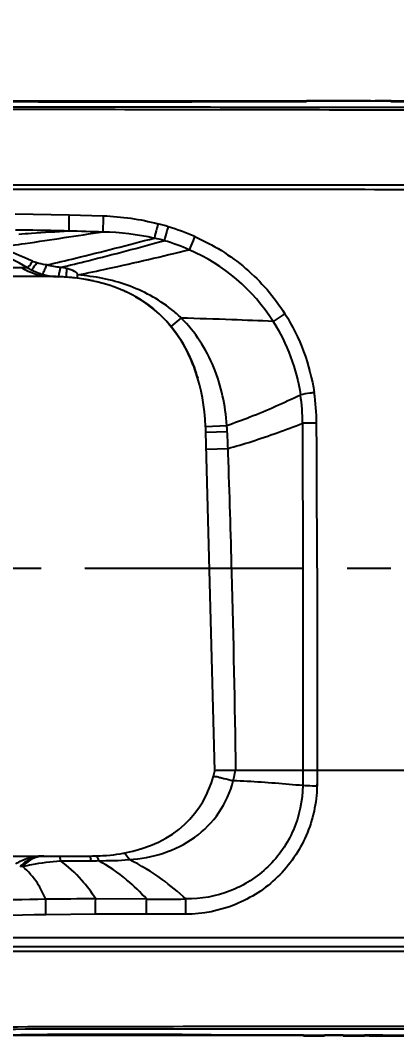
# Model space of a CAD drawing. Header units: millimetres. Extents: x 5828 to 6704, y 123 to 421.
# Drawn here: x 6412.36 to 6415.59, y 194.27 to 202.97 of the extents above; entities that cross this region are included whole.
import ezdxf
from ezdxf import colors
from ezdxf.entities.mleader import LeaderData, LeaderLine
from ezdxf.math import Vec2, Vec3

# ---------------------------------------------------------------- set-up
doc = ezdxf.new("R2010")
doc.units = ezdxf.units.MM
doc.linetypes.add('CENTER', pattern=[0.6, 0.375, -0.075, 0.075, -0.075])
for name, color, linetype in [('中心线', 7, 'Continuous'), ('外形图', 7, 'Continuous'), ('多重引线', 7, 'Continuous'), ('尺寸标注', 7, 'Continuous')]:
    doc.layers.add(name, color=color, linetype=linetype)
doc.styles.add('微软雅黑', font='msyh.ttc', dxfattribs={"height": 1.5})
doc.dimstyles.new('尺寸标注_1_15比例', dxfattribs={"dimtxt": 1.5, "dimasz": 1.25, "dimexe": 0.5, "dimexo": 0.4, "dimgap": 0.5, "dimtad": 1, "dimdec": 1, "dimlfac": 15, "dimdsep": 46, "dimtxsty": '微软雅黑', "dimcen": 0.09, "dimadec": 0, "dimazin": 0, "dimtp": 0.01, "dimtm": 0.01, "dimtfac": 1, "dimtdec": 1, "dimtofl": 0, "dimtmove": 0, "dimatfit": 3, "dimfxl": 1, "dimtolj": 1, "dimarcsym": 0})

# ---------------------------------------------------------------- blocks, each defined once
blk = doc.blocks.new('*D947')
at = {"layer": 'Defpoints', "color": 0}
for p in [(6399.9777, 202.2806), (6416.5734, 202.2806), (6416.5224, 194.271)]:
    blk.add_point(p, dxfattribs=at)
at = {"layer": '尺寸标注', "color": 0, "lineweight": -2}
for p, q in [((6416.1734, 202.2806), (6399.4777, 202.2806)), ((6399.9777, 195.521), (6399.9777, 201.0306)), ((6416.1224, 194.271), (6399.4777, 194.271))]:
    blk.add_line(p, q, dxfattribs=at)
at = {"layer": '尺寸标注', "color": 0}
for points in [[(6400.1861, 201.0306), (6399.7694, 201.0306), (6399.9777, 202.2806)], [(6399.7694, 195.521), (6400.1861, 195.521), (6399.9777, 194.271)]]:
    blk.add_solid(points, dxfattribs=at)
at = {"layer": '尺寸标注', "color": 0, "insert": (6398.6987, 198.2758), "char_height": 1.5, "attachment_point": 5, "rotation": 90, "style": '微软雅黑'}
blk.add_mtext('\\A1;\\A1;120', dxfattribs=at)

msp = doc.modelspace()

# ---------------------------------------------------------------- linework, layer by layer
at = {"layer": '中心线', "linetype": 'CENTER', "ltscale": 5}
msp.add_line((6403.9129, 198.2765), (6441.8348, 198.2765), dxfattribs=at)
at = {"layer": '外形图'}
for p, q in [((6409.5804, 202.2765), (6412.3921, 202.2765)), ((6412.9079, 202.2739), (6413.4412, 202.2738)), ((6413.9688, 202.2765), (6414.8143, 202.2765)), ((6414.7845, 202.2806), (6414.7845, 202.2819)), ((6414.7845, 202.2819), (6415.1273, 202.2819)), ((6415.1314, 202.2806), (6414.7845, 202.2806)), ((6414.8143, 202.2829), (6414.8143, 202.2831)), ((6414.8143, 202.2831), (6415.3623, 202.2831)), ((6414.8143, 202.2831), (6415.5379, 202.2831)), ((6415.3623, 202.2829), (6414.8143, 202.2829)), ((6415.3623, 202.2831), (6415.5379, 202.2831)), ((6415.5379, 202.2831), (6415.5383, 202.2831)), ((6415.5379, 202.2764), (6416.2714, 202.2765)), ((6415.5383, 202.2831), (6415.5383, 202.2831)), ((6412.316, 201.314), (6412.7768, 201.3058)), ((6412.7768, 201.3058), (6413.0701, 201.2966)), ((6412.3178, 201.1765), (6412.4651, 201.1757)), ((6412.6092, 200.7765), (6412.033, 200.7765)), ((6413.4488, 200.5384), (6413.4744, 200.5194)), ((6413.4807, 200.5145), (6413.455, 200.5339)), ((6413.5783, 200.4287), (6413.6045, 200.4018)), ((6413.6045, 200.4018), (6413.6306, 200.3729)), ((6413.6521, 200.3476), (6413.7399, 200.4197)), ((6413.8716, 199.935), (6413.8669, 199.9495)), ((6413.8745, 199.9261), (6413.8707, 199.9378)), ((6413.8767, 199.9189), (6413.8738, 199.9283)), ((6413.8761, 199.9207), (6413.8793, 199.9101)), ((6413.8784, 199.9133), (6413.8811, 199.9041)), ((6413.8813, 199.9035), (6413.8806, 199.9058)), ((6413.9482, 199.4917), (6414.1302, 199.5007)), ((6413.9501, 199.4431), (6414.134, 199.448)), ((6414.0261, 196.5393), (6413.9501, 199.4431)), ((6413.9539, 199.2982), (6414.1403, 199.303)), ((6414.1419, 199.2602), (6414.1403, 199.303)), ((6414.7813, 196.5431), (6414.2081, 196.5432)), ((6414.9041, 196.5431), (6414.9041, 196.4086)), ((6423.2619, 196.5431), (6414.9045, 196.5431)), ((6412.1101, 195.8098), (6412.9547, 195.8098)), ((6412.7026, 195.7696), (6412.9646, 195.7695)), ((6413.4429, 195.4413), (6413.0057, 195.4418)), ((6413.0041, 195.3116), (6412.5793, 195.307)), ((6413.4415, 195.3107), (6413.0041, 195.3116)), ((6413.7787, 195.3112), (6413.4415, 195.3107)), ((6421.2997, 195.1098), (6406.5933, 195.1098)), ((6409.5804, 194.2765), (6412.3645, 194.2765)), ((6413.4471, 194.2794), (6412.9138, 194.2794)), ((6413.9964, 194.2765), (6414.7869, 194.2765)), ((6414.7869, 194.2698), (6414.7869, 194.2724)), ((6414.7869, 194.2724), (6414.9675, 194.2724)), ((6414.7869, 194.2698), (6414.9675, 194.2698)), ((6414.9675, 194.2765), (6415.1292, 194.2765)), ((6414.9675, 194.2724), (6414.9675, 194.2698)), ((6415.1292, 194.2698), (6415.1292, 194.2724)), ((6415.1292, 194.2724), (6415.228, 194.2724)), ((6415.1292, 194.2698), (6415.3111, 194.2698)), ((6415.3065, 194.272), (6415.4321, 194.2708)), ((6415.3111, 194.2765), (6415.469, 194.2765)), ((6415.3111, 194.2702), (6415.3111, 194.2698)), ((6415.469, 194.2698), (6415.6835, 194.2698))]:
    msp.add_line(p, q, dxfattribs=at)
for points in [[(6413.3482, 200.6029), (6413.373, 200.5884), (6413.3981, 200.5728), (6413.4234, 200.5562), (6413.4488, 200.5384)], [(6413.455, 200.5339), (6413.4295, 200.552), (6413.4042, 200.5689), (6413.3791, 200.5847), (6413.3542, 200.5995)], [(6413.4744, 200.5194), (6413.5002, 200.499), (6413.5261, 200.4772)], [(6413.5324, 200.4717), (6413.5065, 200.4938), (6413.4807, 200.5145)], [(6413.5261, 200.4772), (6413.5522, 200.4538), (6413.5783, 200.4287)], [(6413.6426, 200.3587), (6413.6369, 200.3657), (6413.6172, 200.3878)], [(6413.6306, 200.3729), (6413.6565, 200.3422), (6413.6821, 200.3094)], [(6413.6882, 200.3012), (6413.6627, 200.3344), (6413.6567, 200.3417)], [(6413.6821, 200.3094), (6413.7072, 200.2746), (6413.7315, 200.2379)], [(6413.7372, 200.2289), (6413.7131, 200.2659), (6413.6882, 200.3012)], [(6413.7315, 200.2379), (6413.7549, 200.1997), (6413.7769, 200.1604), (6413.7969, 200.1215), (6413.8141, 200.0852), (6413.8282, 200.0528), (6413.8398, 200.0246), (6413.849, 200.0006), (6413.8563, 199.9805), (6413.8622, 199.9637), (6413.8669, 199.9495)], [(6413.8423, 200.0181), (6413.8314, 200.0454), (6413.8178, 200.0769), (6413.8014, 200.1124), (6413.782, 200.1509), (6413.7603, 200.1903), (6413.7372, 200.2289)], [(6414.9051, 196.5431), (6414.9045, 196.4984), (6414.9038, 196.4536), (6414.903, 196.4086)]]:
    msp.add_lwpolyline(points, dxfattribs=at)
for centre, radius, start, end in [((6412.9133, 254.5165), 52.2427, 269.85601, 269.9941), ((6413.4468, 254.2346), 51.9608, 269.99386, 270.15163), ((6412.9414, 198.9822), 2.3247, 72.82853, 75.0811), ((6412.992, 199.1413), 2.1576, 66.42178, 72.86467), ((6413.0452, 199.2132), 1.9491, 73.69004, 76.23253), ((6413.0887, 199.3582), 1.7977, 66.42819, 73.72323), ((6410.6127, 197.6474), 3.6798, 60.55215, 65.4732), ((6410.943, 197.5551), 3.6811, 65.58916, 70.56245), ((6413.1684, 199.5277), 1.6106, 32.42082, 66.61507), ((6412.3734, 197.7784), 3.0738, 89.09767, 90.02595), ((6412.6798, 201.2934), 0.5155, 253.20593, 255.19242), ((6412.7009, 201.3762), 0.6011, 255.2585, 263.08002), ((6412.6096, 198.7194), 2.0571, 87.90146, 90.01252), ((6412.7091, 201.4403), 0.6657, 263.05169, 267.9265), ((6412.6145, 198.8534), 1.9229, 85.89513, 87.89987), ((6409.4523, 201.4987), 3.3156, 348.5574, 348.79546), ((6412.6141, 198.843), 1.9334, 86.86008, 87.27703), ((6412.6151, 198.8621), 1.9143, 86.65046, 86.85974), ((6412.6169, 198.8909), 1.8855, 85.88892, 86.65185), ((6412.62, 198.9348), 1.8414, 85.11073, 85.88894), ((6412.625, 198.9943), 1.7817, 82.87507, 85.90688), ((6412.624, 198.9803), 1.7958, 84.312, 85.00957), ((6412.629, 199.0294), 1.7463, 83.27193, 84.12743), ((6412.6565, 199.2183), 1.5555, 77.73661, 80.93421), ((6412.7587, 199.5593), 1.1987, 64.28126, 66.31754), ((6412.7728, 199.5885), 1.1662, 61.72423, 64.28304), ((6412.7813, 199.6044), 1.1482, 61.3541, 61.7184), ((6412.9582, 199.6222), 1.1167, 45.61343, 51.35784), ((6412.8128, 199.6583), 1.086, 39.39557, 44.77644), ((6413.1331, 199.521), 1.6462, 359.91711, 8.43036), ((6413.0927, 199.5124), 1.8074, 0.2787, 8.59116), ((6411.8293, 199.3878), 2.1214, 1.4961, 2.80865), ((6412.0946, 199.3274), 2.043, 3.38426, 4.86586), ((5907.6791, 197.0854), 507.2269, 0.134545, 0.275142), ((6408.3478, 199.1229), 5.7954, 1.78167, 3.21577), ((6329.5016, 196.1705), 84.6966, 1.399009, 2.090559), ((6413.0961, 196.7409), 0.9516, 345.00134, 347.80256), ((6412.8968, 196.7814), 1.3291, 345.79276, 349.67228), ((6412.5442, 195.602), 0.2078, 90.03193, 99.91484), ((6412.955, 197.6881), 1.8782, 269.99263, 271.5459), ((6412.4544, 195.7094), 0.5138, 6.71992, 7.77142), ((6412.9654, 198.6474), 2.8779, 269.9856, 271.28754), ((6412.9577, 197.5874), 1.7775, 271.82806, 272.77944), ((6412.9581, 197.5791), 1.7692, 272.09078, 272.78443), ((6412.9581, 197.579), 1.7692, 272.09236, 272.785), ((6412.6273, 191.0145), 4.7116, 93.01091, 93.26526), ((6412.9702, 169.8233), 25.6186, 89.92069, 90.87849), ((6413.5649, 273.9442), 78.503, 269.910959, 270.15634), ((6415.4687, 227.2539), 32.9841, 269.72633, 270.00051), ((6415.6838, 226.9765), 32.7066, 269.55909, 269.99941)]:
    msp.add_arc(centre, radius, start, end, dxfattribs=at)
for points, knots in [([(6412.3921, 202.2765), (6412.4016, 202.2765), (6412.5316, 202.2746), (6412.6615, 202.2744), (6412.782, 202.2741)], [0, 0, 0, 0, 0.073423, 1, 1, 1, 1]), ([(6413.5843, 202.274), (6413.6359, 202.2742), (6413.7125, 202.2744), (6414.0454, 202.2765), (6413.9688, 202.2765)], [0, 0, 0, 0, 0.40261, 1, 1, 1, 1]), ([(6415.1273, 202.2819), (6415.1851, 202.2819), (6415.2634, 202.2828), (6415.3418, 202.2818), (6415.3623, 202.2829)], [0, 0, 0, 0, 0.737183, 1, 1, 1, 1]), ([(6415.5383, 202.2831), (6415.5411, 202.2828), (6415.5036, 202.2821), (6415.478, 202.2815), (6415.3509, 202.2808), (6415.2709, 202.2807), (6415.221, 202.2806)], [0, 0, 0, 0, 0.025774, 0.16659, 0.528691, 1, 1, 1, 1]), ([(6420.5136, 202.2289), (6419.6215, 202.2313), (6417.8371, 202.2267), (6415.1606, 202.2252), (6412.4844, 202.2286), (6410.7004, 202.2306), (6409.8087, 202.2322)], [0, 0, 0, 0, 0.250008, 0.500065, 0.75009, 1, 1, 1, 1]), ([(6420.5138, 202.2071), (6419.6241, 202.2106), (6417.8445, 202.2054), (6415.1752, 202.2022), (6412.5063, 202.2085), (6410.7273, 202.2123), (6409.838, 202.2148)], [0, 0, 0, 0, 0.250013, 0.500074, 0.750099, 1, 1, 1, 1]), ([(6420.5138, 201.549), (6420.0595, 201.5678), (6419.1497, 201.5577), (6417.7859, 201.5622), (6416.4219, 201.5604), (6415.058, 201.5607), (6413.6941, 201.5604), (6411.8756, 201.5605), (6410.5117, 201.5602), (6409.6025, 201.5606)], [0, 0, 0, 0, 0.125008, 0.250011, 0.375016, 0.500018, 0.625018, 0.750015, 1, 1, 1, 1]), ([(6420.5118, 201.5049), (6420.0577, 201.5239), (6419.1481, 201.5326), (6417.7845, 201.5157), (6416.4206, 201.5182), (6415.0569, 201.5225), (6413.6932, 201.5217), (6411.875, 201.5216), (6410.5114, 201.5216), (6409.6023, 201.5211)], [0, 0, 0, 0, 0.124989, 0.250027, 0.375032, 0.500024, 0.625022, 0.750018, 1, 1, 1, 1]), ([(6412.7768, 201.3058), (6412.7758, 201.275), (6412.7743, 201.2339), (6412.7743, 201.1883), (6412.7737, 201.1735), (6412.7743, 201.1689)], [0, 0, 0, 0, 0.675935, 0.899315, 1, 1, 1, 1]), ([(6413.0701, 201.2966), (6413.0691, 201.267), (6413.0684, 201.2218), (6413.0664, 201.1765), (6413.0673, 201.1609)], [0, 0, 0, 0, 0.654422, 1, 1, 1, 1]), ([(6413.5399, 201.2285), (6413.5365, 201.2159), (6413.5259, 201.1752), (6413.5152, 201.1346), (6413.5091, 201.1063)], [0, 0, 0, 0, 0.311294, 1, 1, 1, 1]), ([(6412.168, 201.0264), (6412.2459, 201.0371), (6412.5459, 201.0804), (6412.8455, 201.1267), (6413.0673, 201.1609)], [0, 0, 0, 0, 0.259405, 1, 1, 1, 1]), ([(6412.3462, 201.1405), (6412.3824, 201.1429), (6412.5251, 201.1524), (6412.6678, 201.1619), (6412.7743, 201.1689)], [0, 0, 0, 0, 0.253338, 1, 1, 1, 1]), ([(6413.6277, 201.2032), (6413.624, 201.191), (6413.6119, 201.1514), (6413.5998, 201.1117), (6413.5926, 201.0839)], [0, 0, 0, 0, 0.308053, 1, 1, 1, 1]), ([(6412.5871, 200.8763), (6412.6687, 200.8949), (6412.9769, 200.9681), (6413.2837, 201.0468), (6413.5091, 201.1063)], [0, 0, 0, 0, 0.264078, 1, 1, 1, 1]), ([(6412.7046, 200.8544), (6412.7834, 200.8731), (6413.0803, 200.9462), (6413.3758, 201.0246), (6413.5926, 201.0839)], [0, 0, 0, 0, 0.264909, 1, 1, 1, 1]), ([(6413.8551, 201.1189), (6413.8501, 201.1075), (6413.8339, 201.07), (6413.8177, 201.0325), (6413.8076, 201.0059)], [0, 0, 0, 0, 0.305014, 1, 1, 1, 1]), ([(6413.8551, 201.1189), (6414.0123, 201.0501), (6414.3084, 200.8661), (6414.537, 200.6023), (6414.6286, 200.4573)], [0, 0, 0, 0, 0.500073, 1, 1, 1, 1]), ([(6412.8516, 200.7905), (6412.9375, 200.8077), (6413.2571, 200.8754), (6413.5753, 200.9498), (6413.8076, 201.0059)], [0, 0, 0, 0, 0.268228, 1, 1, 1, 1]), ([(6412.4218, 200.8518), (6412.4248, 200.8549), (6412.4401, 200.8725), (6412.4536, 200.8915), (6412.4644, 200.9072)], [0, 0, 0, 0, 0.184666, 1, 1, 1, 1]), ([(6412.4531, 200.8318), (6412.4563, 200.8349), (6412.4735, 200.8543), (6412.4884, 200.8755), (6412.5005, 200.8932)], [0, 0, 0, 0, 0.173721, 1, 1, 1, 1]), ([(6412.5702, 200.8377), (6412.5715, 200.8406), (6412.5773, 200.8534), (6412.5829, 200.8663), (6412.5871, 200.8763)], [0, 0, 0, 0, 0.224565, 1, 1, 1, 1]), ([(6412.6092, 200.7765), (6412.5469, 200.7765), (6412.4617, 200.7972), (6412.3897, 200.84), (6412.372, 200.8522)], [0, 0, 0, 0, 0.743814, 1, 1, 1, 1]), ([(6412.548, 200.795), (6412.5495, 200.7969), (6412.5579, 200.8107), (6412.5646, 200.8253), (6412.5702, 200.8377)], [0, 0, 0, 0, 0.152749, 1, 1, 1, 1]), ([(6412.685, 200.7751), (6412.6866, 200.775), (6412.6881, 200.7833), (6412.6921, 200.7934), (6412.6965, 200.8154), (6412.7, 200.8314), (6412.702, 200.841)], [0, 0, 0, 0, 0.070471, 0.261614, 0.57296, 1, 1, 1, 1]), ([(6412.7521, 200.7715), (6412.7527, 200.7714), (6412.7523, 200.7751), (6412.7537, 200.7788), (6412.7541, 200.7881), (6412.7549, 200.7946), (6412.7553, 200.7985)], [0, 0, 0, 0, 0.063835, 0.252462, 0.565164, 1, 1, 1, 1]), ([(6412.7553, 200.7985), (6412.7556, 200.8017), (6412.757, 200.8174), (6412.7583, 200.8331), (6412.7594, 200.8456)], [0, 0, 0, 0, 0.205643, 1, 1, 1, 1]), ([(6412.8516, 200.7905), (6412.8521, 200.7955), (6412.8429, 200.8082), (6412.8121, 200.8271), (6412.7814, 200.8382), (6412.7594, 200.8456)], [0, 0, 0, 0, 0.135026, 0.37092, 1, 1, 1, 1]), ([(6412.846, 200.7622), (6412.8466, 200.7622), (6412.8468, 200.7659), (6412.8483, 200.7699), (6412.8497, 200.7795), (6412.8509, 200.7863), (6412.8516, 200.7904)], [0, 0, 0, 0, 0.065469, 0.254224, 0.566369, 1, 1, 1, 1]), ([(6413.6555, 200.4945), (6413.543, 200.5846), (6413.282, 200.7226), (6412.9956, 200.7781), (6412.8516, 200.7905)], [0, 0, 0, 0, 0.499473, 1, 1, 1, 1]), ([(6414.6286, 200.4573), (6414.6182, 200.4508), (6414.5843, 200.4292), (6414.5506, 200.4073), (6414.5279, 200.3911)], [0, 0, 0, 0, 0.306386, 1, 1, 1, 1]), ([(6414.5279, 200.3911), (6414.4098, 200.3974), (6414.1469, 200.4072), (6413.884, 200.4163), (6413.7393, 200.4203)], [0, 0, 0, 0, 0.449805, 1, 1, 1, 1]), ([(6414.1302, 199.5007), (6414.1183, 199.6698), (6414.0485, 200.0072), (6413.8595, 200.3014), (6413.7394, 200.4203)], [0, 0, 0, 0, 0.500674, 1, 1, 1, 1]), ([(6414.1302, 199.5007), (6414.1969, 199.5234), (6414.411, 199.602), (6414.6191, 199.6955), (6414.7616, 199.7624)], [0, 0, 0, 0, 0.309407, 1, 1, 1, 1]), ([(6414.8799, 199.7824), (6414.8677, 199.7805), (6414.8282, 199.7743), (6414.7886, 199.7681), (6414.7616, 199.7624)], [0, 0, 0, 0, 0.309338, 1, 1, 1, 1]), ([(6414.1403, 199.303), (6414.2084, 199.3218), (6414.424, 199.386), (6414.6354, 199.4634), (6414.7794, 199.5187)], [0, 0, 0, 0, 0.314034, 1, 1, 1, 1]), ([(6414.9002, 199.5211), (6414.8876, 199.5211), (6414.8473, 199.5207), (6414.807, 199.5203), (6414.7794, 199.5187)], [0, 0, 0, 0, 0.312485, 1, 1, 1, 1]), ([(6414.9049, 198.2765), (6414.905, 198.1333), (6414.9051, 197.5556), (6414.9052, 196.9778), (6414.9054, 196.5431)], [0, 0, 0, 0, 0.247755, 1, 1, 1, 1]), ([(6414.0285, 196.5412), (6414.028, 196.5411), (6414.0271, 196.5408), (6414.0264, 196.5402), (6414.0262, 196.5398)], [0, 0, 0, 0, 0.599548, 1, 1, 1, 1]), ([(6414.2081, 196.5432), (6414.185, 196.5434), (6414.1439, 196.5437), (6414.0902, 196.5444), (6414.0537, 196.5436), (6414.0345, 196.5433), (6414.0285, 196.5412)], [0, 0, 0, 0, 0.384855, 0.686682, 0.893832, 1, 1, 1, 1]), ([(6414.9045, 196.5431), (6414.8915, 196.5431), (6414.8504, 196.5431), (6414.8094, 196.5433), (6414.7813, 196.5431)], [0, 0, 0, 0, 0.316903, 1, 1, 1, 1]), ([(6413.2924, 195.7793), (6413.392, 195.7863), (6413.5905, 195.8219), (6413.8634, 195.9553), (6414.0772, 196.1728), (6414.1601, 196.3589), (6414.1852, 196.4552)], [0, 0, 0, 0, 0.250378, 0.50044, 0.750202, 1, 1, 1, 1]), ([(6414.0153, 196.4946), (6414.0157, 196.4961), (6414.0245, 196.4924), (6414.035, 196.4925), (6414.058, 196.4861), (6414.0746, 196.4826), (6414.0845, 196.4802)], [0, 0, 0, 0, 0.065352, 0.255819, 0.569087, 1, 1, 1, 1]), ([(6414.0845, 196.4802), (6414.0916, 196.4785), (6414.1253, 196.4703), (6414.1588, 196.4619), (6414.1852, 196.4552)], [0, 0, 0, 0, 0.212744, 1, 1, 1, 1]), ([(6414.7807, 196.413), (6414.7425, 196.4168), (6414.5444, 196.435), (6414.3457, 196.4475), (6414.1852, 196.4552)], [0, 0, 0, 0, 0.192765, 1, 1, 1, 1]), ([(6414.903, 196.4086), (6414.9004, 196.2645), (6414.8379, 195.9742), (6414.5856, 195.6098), (6414.214, 195.3682), (6413.9229, 195.312), (6413.7787, 195.3112)], [0, 0, 0, 0, 0.249959, 0.49989, 0.749879, 1, 1, 1, 1]), ([(6414.7807, 196.413), (6414.7796, 196.2845), (6414.7257, 196.0249), (6414.5009, 195.6994), (6414.1679, 195.4862), (6413.9076, 195.44), (6413.7791, 195.4415)], [0, 0, 0, 0, 0.250138, 0.500165, 0.750107, 1, 1, 1, 1]), ([(6414.903, 196.4086), (6414.8901, 196.4088), (6414.8493, 196.4098), (6414.8085, 196.4107), (6414.7807, 196.413)], [0, 0, 0, 0, 0.316095, 1, 1, 1, 1]), ([(6413.2423, 195.8339), (6413.2508, 195.8354), (6413.2743, 195.8157), (6413.2849, 195.7944), (6413.2924, 195.7793)], [0, 0, 0, 0, 0.338979, 1, 1, 1, 1]), ([(6412.3195, 195.7425), (6412.3364, 195.7534), (6412.4054, 195.7916), (6412.4855, 195.8098), (6412.5441, 195.8098)], [0, 0, 0, 0, 0.25554, 1, 1, 1, 1]), ([(6412.5085, 195.8067), (6412.495, 195.8044), (6412.4383, 195.7887), (6412.3892, 195.7515), (6412.3589, 195.7185)], [0, 0, 0, 0, 0.234093, 1, 1, 1, 1]), ([(6412.3798, 195.7197), (6412.4058, 195.7267), (6412.5124, 195.7498), (6412.621, 195.7609), (6412.7026, 195.7696)], [0, 0, 0, 0, 0.247181, 1, 1, 1, 1]), ([(6412.5619, 195.8098), (6412.5353, 195.8098), (6412.4794, 195.7983), (6412.4319, 195.7676), (6412.41, 195.7489)], [0, 0, 0, 0, 0.479422, 1, 1, 1, 1]), ([(6412.6927, 195.8098), (6412.6939, 195.8098), (6412.6963, 195.8056), (6412.6995, 195.793), (6412.7014, 195.7796), (6412.7026, 195.7696)], [0, 0, 0, 0, 0.085418, 0.275894, 1, 1, 1, 1]), ([(6413.0057, 195.4418), (6412.9688, 195.4981), (6412.881, 195.6196), (6412.7693, 195.7214), (6412.7026, 195.7696)], [0, 0, 0, 0, 0.449657, 1, 1, 1, 1]), ([(6412.9547, 195.8098), (6412.9577, 195.8098), (6412.9604, 195.7947), (6412.9624, 195.7866), (6412.9635, 195.7789)], [0, 0, 0, 0, 0.275787, 1, 1, 1, 1]), ([(6413.0056, 195.8105), (6413.0072, 195.8105), (6413.0171, 195.8067), (6413.0208, 195.7957), (6413.0239, 195.7878)], [0, 0, 0, 0, 0.156561, 1, 1, 1, 1]), ([(6413.4429, 195.4413), (6413.3897, 195.4987), (6413.2635, 195.623), (6413.1161, 195.7228), (6413.03, 195.7702)], [0, 0, 0, 0, 0.443604, 1, 1, 1, 1]), ([(6413.7791, 195.4415), (6413.7141, 195.501), (6413.5622, 195.6288), (6413.391, 195.7308), (6413.2924, 195.7793)], [0, 0, 0, 0, 0.444998, 1, 1, 1, 1]), ([(6412.5774, 195.4388), (6412.557, 195.4863), (6412.5058, 195.5903), (6412.4281, 195.6783), (6412.3798, 195.7197)], [0, 0, 0, 0, 0.448344, 1, 1, 1, 1]), ([(6412.5793, 195.307), (6412.5789, 195.3214), (6412.578, 195.3653), (6412.5767, 195.4093), (6412.5774, 195.4388)], [0, 0, 0, 0, 0.326979, 1, 1, 1, 1]), ([(6413.0041, 195.3116), (6413.0042, 195.3256), (6413.0044, 195.369), (6413.0044, 195.4124), (6413.0057, 195.4418)], [0, 0, 0, 0, 0.321046, 1, 1, 1, 1]), ([(6413.4415, 195.3107), (6413.4415, 195.3247), (6413.4417, 195.3682), (6413.4417, 195.4118), (6413.4429, 195.4413)], [0, 0, 0, 0, 0.322343, 1, 1, 1, 1]), ([(6413.7787, 195.3112), (6413.7786, 195.3252), (6413.7785, 195.3686), (6413.7782, 195.412), (6413.7791, 195.4415)], [0, 0, 0, 0, 0.32129, 1, 1, 1, 1]), ([(6420.5118, 195.0481), (6420.0577, 195.0291), (6419.1481, 195.0204), (6417.7845, 195.0373), (6416.4206, 195.0347), (6415.0569, 195.0304), (6413.6932, 195.0313), (6411.875, 195.0313), (6410.5114, 195.0314), (6409.6023, 195.0319)], [0, 0, 0, 0, 0.124989, 0.250027, 0.375032, 0.500024, 0.625022, 0.750018, 1, 1, 1, 1]), ([(6420.5138, 195.0039), (6420.0595, 194.9851), (6419.1497, 194.9953), (6417.7859, 194.9907), (6416.4219, 194.9926), (6415.058, 194.9923), (6413.6941, 194.9926), (6411.8756, 194.9925), (6410.5117, 194.9927), (6409.6025, 194.9923)], [0, 0, 0, 0, 0.125008, 0.250011, 0.375016, 0.500018, 0.625018, 0.750015, 1, 1, 1, 1]), ([(6420.5138, 194.3459), (6419.6241, 194.3423), (6417.8445, 194.3476), (6415.1752, 194.3508), (6412.5063, 194.3445), (6410.7273, 194.3407), (6409.838, 194.3381)], [0, 0, 0, 0, 0.250013, 0.500074, 0.750099, 1, 1, 1, 1]), ([(6420.5136, 194.3241), (6419.6215, 194.3216), (6417.8371, 194.3263), (6415.1606, 194.3278), (6412.4844, 194.3244), (6410.7004, 194.3223), (6409.8087, 194.3207)], [0, 0, 0, 0, 0.250008, 0.500065, 0.75009, 1, 1, 1, 1]), ([(6412.9138, 194.2794), (6412.8436, 194.2794), (6412.7141, 194.2789), (6412.5449, 194.2788), (6412.432, 194.276), (6412.3784, 194.2775), (6412.3645, 194.2765)], [0, 0, 0, 0, 0.383088, 0.707546, 0.924051, 1, 1, 1, 1]), ([(6413.9964, 194.2765), (6413.9825, 194.2775), (6413.9289, 194.2759), (6413.816, 194.2788), (6413.6468, 194.2788), (6413.5172, 194.2794), (6413.4471, 194.2794)], [0, 0, 0, 0, 0.075937, 0.292445, 0.616918, 1, 1, 1, 1]), ([(6415.228, 194.2724), (6415.2355, 194.2724), (6415.2616, 194.2724), (6415.2878, 194.2722), (6415.3065, 194.272)], [0, 0, 0, 0, 0.284786, 1, 1, 1, 1])]:
    msp.add_open_spline(points, degree=3, knots=knots, dxfattribs=at)
for points in [[(6415.221, 202.2806), (6415.1912, 202.2806), (6415.1613, 202.2806), (6415.1314, 202.2806)], [(6413.0701, 201.2966), (6413.2282, 201.2915), (6413.387, 201.2692), (6413.5399, 201.2285)], [(6412.4651, 201.1757), (6412.5682, 201.1745), (6412.6713, 201.1718), (6412.7743, 201.1689)], [(6412.7743, 201.1689), (6412.872, 201.1662), (6412.9697, 201.1635), (6413.0673, 201.1609)], [(6413.0673, 201.1609), (6413.2157, 201.1583), (6413.3649, 201.1412), (6413.5091, 201.1063)], [(6412.5005, 200.8932), (6412.4882, 200.8972), (6412.4761, 200.9018), (6412.4644, 200.9072)], [(6412.5717, 200.8781), (6412.5476, 200.8811), (6412.5236, 200.8858), (6412.5005, 200.8932)], [(6412.5871, 200.8763), (6412.582, 200.8768), (6412.5768, 200.8773), (6412.5717, 200.8782)], [(6412.7046, 200.8545), (6412.665, 200.8585), (6412.6255, 200.8656), (6412.5871, 200.8763)], [(6412.372, 200.8522), (6412.2791, 200.8521), (6412.1861, 200.8521), (6412.0931, 200.852)], [(6412.4531, 200.8318), (6412.4422, 200.8377), (6412.4317, 200.8443), (6412.4218, 200.8518)], [(6412.5308, 200.7998), (6412.504, 200.8079), (6412.4776, 200.8183), (6412.4531, 200.8318)], [(6412.7594, 200.8456), (6412.7413, 200.8496), (6412.723, 200.8524), (6412.7046, 200.8544)], [(6413.5837, 200.4232), (6413.4059, 200.6025), (6413.1613, 200.7227), (6412.846, 200.7622)], [(6414.6286, 200.4573), (6414.7566, 200.2542), (6414.844, 200.0197), (6414.8799, 199.7824)], [(6413.9482, 199.4917), (6413.9317, 199.8287), (6413.8351, 200.1248), (6413.6521, 200.3476)], [(6414.5279, 200.3911), (6414.6473, 200.2021), (6414.7288, 199.9836), (6414.7616, 199.7624)], [(6414.7794, 199.5187), (6414.7802, 199.1039), (6414.781, 198.6891), (6414.7815, 198.2743)], [(6414.7814, 198.2743), (6414.782, 197.6972), (6414.7818, 197.1202), (6414.7813, 196.5431)], [(6414.2081, 196.5432), (6414.1996, 197.1083), (6414.1901, 197.6735), (6414.173, 198.2384)], [(6414.7818, 196.5431), (6414.7815, 196.4998), (6414.7811, 196.4564), (6414.7807, 196.413)], [(6413.2423, 195.8339), (6413.6955, 195.9149), (6413.9335, 196.1896), (6414.0153, 196.4946)], [(6413.0056, 195.8105), (6413.0903, 195.8128), (6413.1691, 195.8208), (6413.2423, 195.8339)], [(6412.41, 195.7489), (6412.3993, 195.7398), (6412.3892, 195.73), (6412.3798, 195.7197)], [(6413.0239, 195.7878), (6413.0263, 195.7821), (6413.0282, 195.7762), (6413.03, 195.7702)], [(6413.03, 195.7702), (6413.1175, 195.7689), (6413.2053, 195.7715), (6413.2924, 195.7793)], [(6412.5774, 195.4388), (6412.2102, 195.4331), (6411.843, 195.4252), (6411.4758, 195.4182)], [(6412.5793, 195.307), (6412.0444, 195.2937), (6411.5095, 195.2796), (6410.9744, 195.2724)]]:
    msp.add_open_spline(points, degree=3, dxfattribs=at)

# ---------------------------------------------------------------- dimensions: what is measured, and where the dimension line sits
at = {"layer": '尺寸标注'}
dim = msp.add_linear_dim(base=(6399.9777, 202.2806), p1=(6416.5224, 194.271), p2=(6416.5734, 202.2806), angle=90, text='\\A1;120', dimstyle='尺寸标注_1_15比例', override={"dimtxsty": '微软雅黑'}, dxfattribs=at)
dim.commit()
dim.dimension.update_dxf_attribs({"geometry": '*D947', "text_midpoint": (6398.6987, 198.2758)})

# ---------------------------------------------------------------- leaders
at = {"layer": '多重引线'}
ml = msp.add_multileader_mtext('Standard', dxfattribs=at)
ml.set_content('\\pxqc;2×M4 depth7', style='微软雅黑')
ml.set_leader_properties()
ml.build(insert=Vec2(0, 0))
ml.multileader.update_dxf_attribs({"text_left_attachment_type": 5, "text_right_attachment_type": 5, "dogleg_length": 1, "arrow_head_size": 1.25})
ctx = ml.context
ctx.base_point, ctx.char_height, ctx.arrow_head_size, ctx.landing_gap_size, ctx.plane_origin = Vec3(6403.3102, 209.4902), 1.5, 1.25, 0.5, Vec3(6426.4804, 198.7098)
ctx.left_attachment, ctx.right_attachment, ctx.text_align_type = 5, 5, 2
notes = []
notes.append((ctx, [(0, (1, 1, 0), (6418.1972, 209.4902), (-1, 0), 1, [(0, [(6426.4804, 198.7098)], 0, [])])]))
ctx.mtext.insert, ctx.mtext.alignment, ctx.mtext.flow_direction = Vec3(6410.2537, 211.5684), 2, 5
for ctx, leaders in notes:
    for number, flags, end, landing, length, lines in leaders:
        leader = LeaderData()
        leader.index, (leader.has_last_leader_line, leader.has_dogleg_vector, leader.attachment_direction) = number, flags
        leader.last_leader_point, leader.dogleg_vector, leader.dogleg_length = Vec3(end), Vec3(landing), length
        for number, points, colour, breaks in lines:
            line = LeaderLine()
            line.index, line.vertices, line.color, line.breaks = number, Vec3.list(points), colors.encode_raw_color(colour), breaks
            leader.lines.append(line)
        ctx.leaders.append(leader)

doc.saveas('drawing.dxf')
